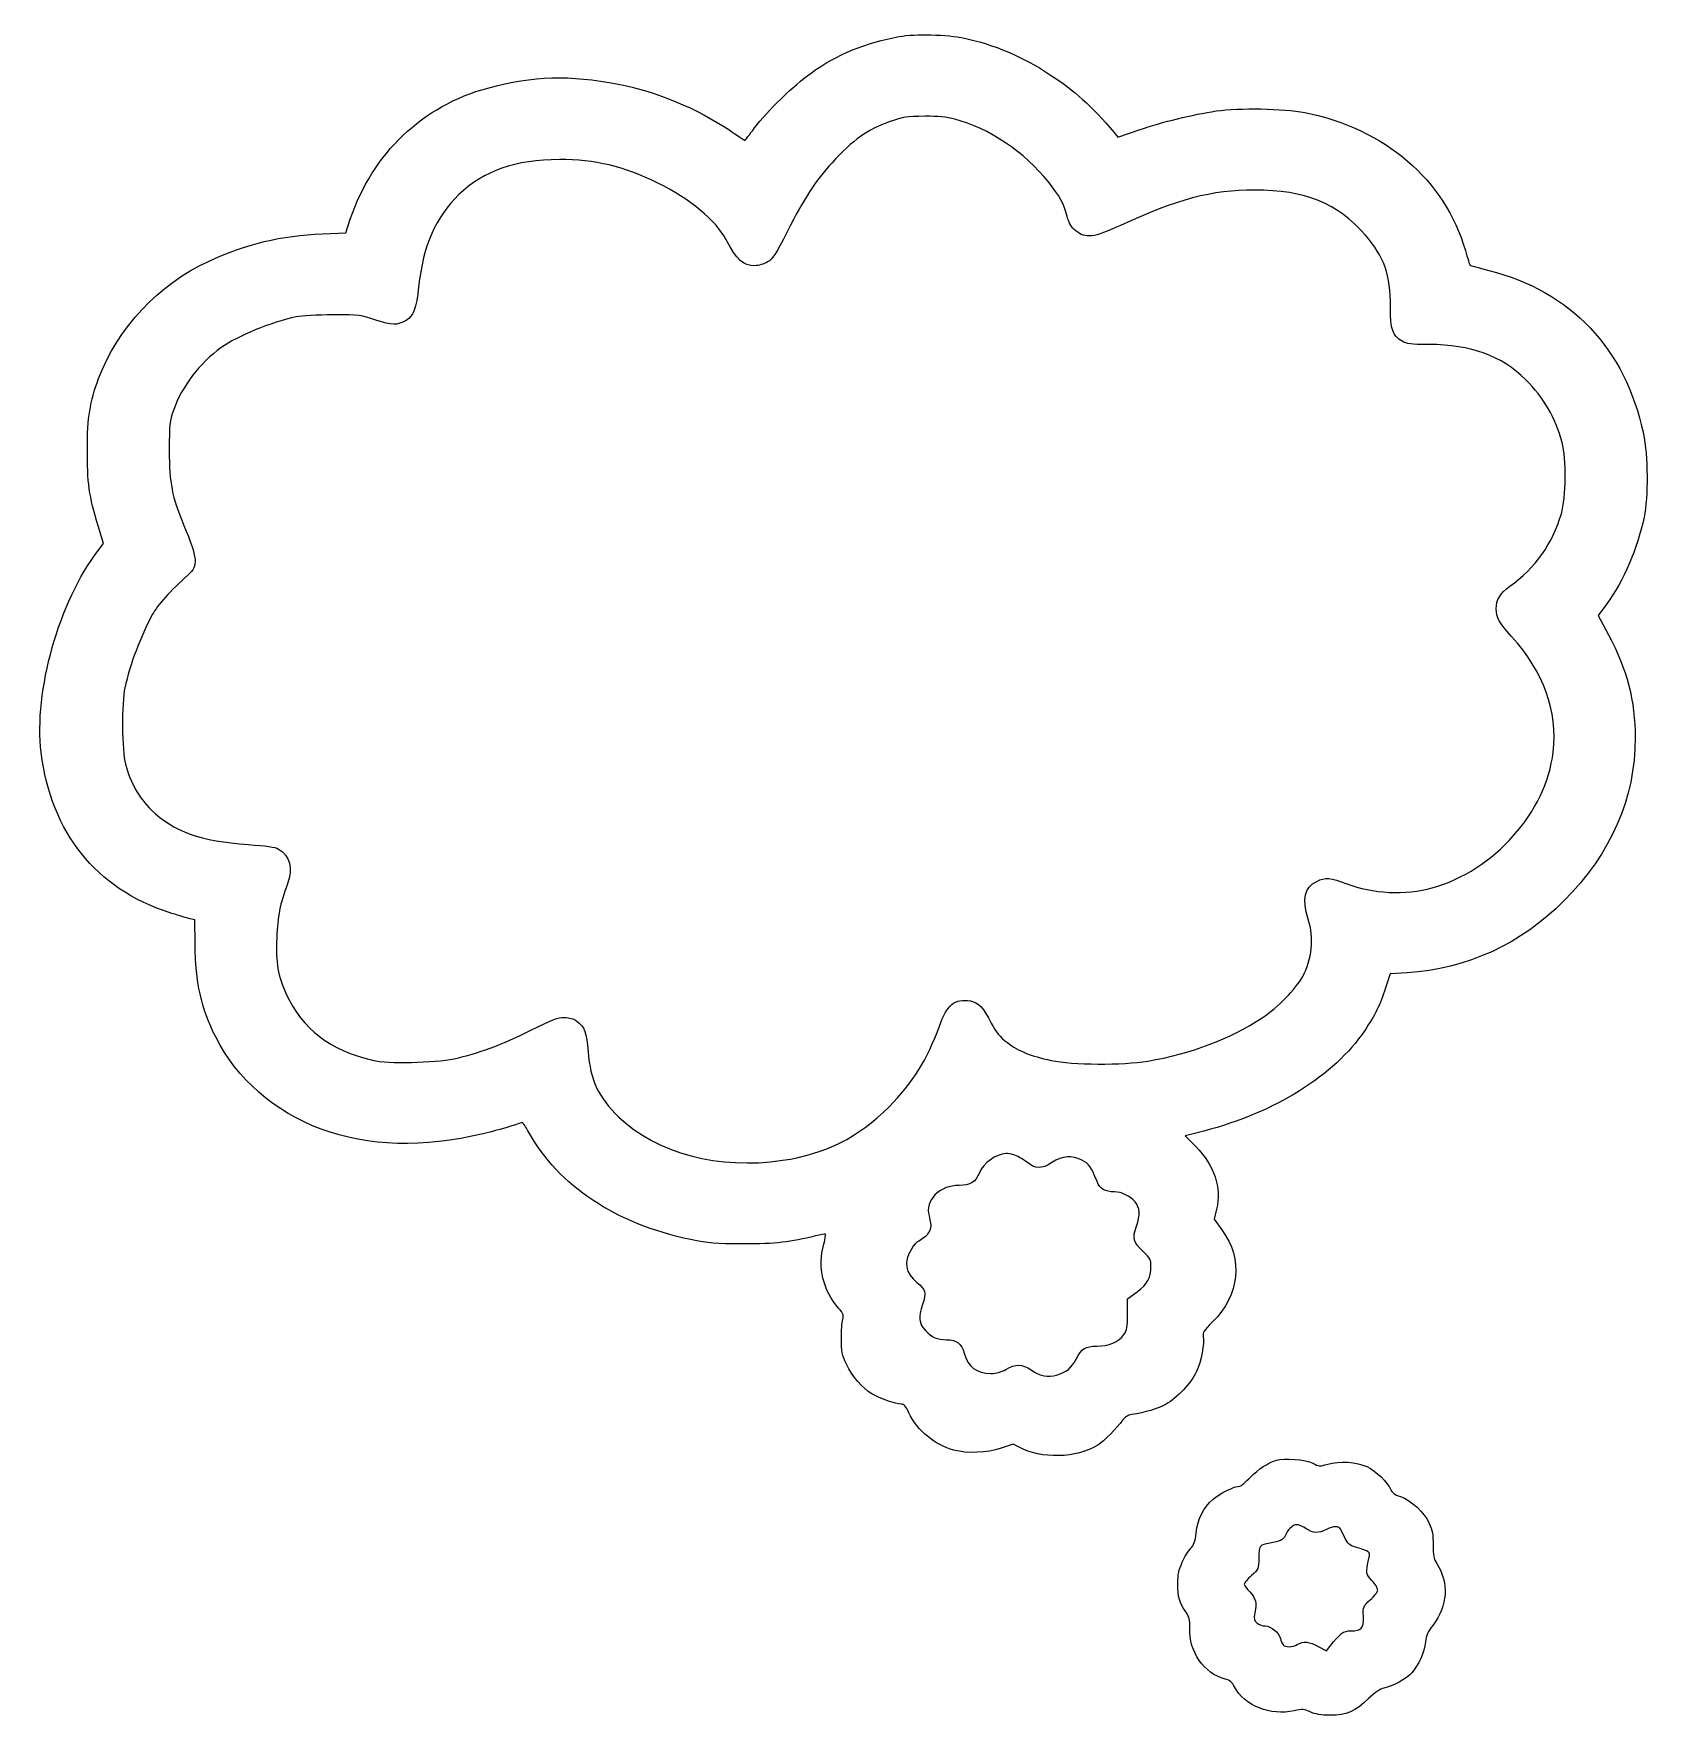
# Model space of a CAD drawing. Header units: centimetres. Extents: x -17.8 to 17.6, y -18.5 to 18.5.
import ezdxf

# ---------------------------------------------------------------- set-up
doc = ezdxf.new("R2010")
doc.units = ezdxf.units.CM
doc.header["$MEASUREMENT"] = 0
doc.layers.add('Layer 1', color=7, linetype='Continuous')

msp = doc.modelspace()

# ---------------------------------------------------------------- linework, layer by layer
at = {"layer": 'Layer 1'}
for points, knots in [([(1.21708, 18.39736), (0.49036, 18.27036), (-0.14817, 18.00578), (-0.71967, 17.59655), (-0.71967, 17.59655), (-1.09714, 17.32844), (-1.6757, 16.76399), (-1.95792, 16.39358), (-1.95792, 16.39358), (-2.06728, 16.24541), (-2.16606, 16.12194), (-2.17311, 16.12194), (-2.17311, 16.12194), (-2.17664, 16.12194), (-2.33539, 16.22777), (-2.52589, 16.35477), (-2.52589, 16.35477), (-3.1997, 16.80985), (-4.13456, 17.19791), (-4.953, 17.35313), (-4.953, 17.35313), (-6.02192, 17.56127), (-6.80156, 17.53657), (-7.80697, 17.26846), (-7.80697, 17.26846), (-9.23925, 16.88393), (-10.33991, 15.83618), (-10.82675, 14.38979), (-10.82675, 14.38979), (-10.82675, 14.38979), (-10.92553, 14.09346), (-10.92553, 14.09346), (-10.92553, 14.09346), (-10.92553, 14.09346), (-11.43353, 14.07229), (-11.43353, 14.07229), (-11.43353, 14.07229), (-12.35781, 14.02996), (-13.09864, 13.85004), (-13.93825, 13.46551), (-13.93825, 13.46551), (-15.02833, 12.96457), (-15.92792, 12.00501), (-16.34772, 10.89376), (-16.34772, 10.89376), (-16.54175, 10.37518), (-16.59466, 10.04709), (-16.59466, 9.34859), (-16.59466, 9.34859), (-16.59819, 8.61834), (-16.55585, 8.31142), (-16.3583, 7.66231), (-16.3583, 7.66231), (-16.3583, 7.66231), (-16.24188, 7.27425), (-16.24188, 7.27425), (-16.24188, 7.27425), (-16.24188, 7.27425), (-16.3583, 7.11903), (-16.3583, 7.11903), (-16.3583, 7.11903), (-17.21202, 6.01484), (-17.77294, 4.02517), (-17.60713, 2.68814), (-17.60713, 2.68814), (-17.38841, 0.92778), (-16.41121, -0.29636), (-14.79902, -0.822), (-14.79902, -0.822), (-14.6438, -0.87139), (-14.4533, -0.93136), (-14.37569, -0.949), (-14.37569, -0.949), (-14.37569, -0.949), (-14.23458, -0.98428), (-14.23458, -0.98428), (-14.23458, -0.98428), (-14.23458, -0.98428), (-14.23105, -1.52403), (-14.23105, -1.52403), (-14.23105, -1.52403), (-14.22752, -2.34953), (-14.10052, -2.91045), (-13.77244, -3.56661), (-13.77244, -3.56661), (-13.32441, -4.46267), (-12.47775, -5.19997), (-11.4688, -5.57392), (-11.4688, -5.57392), (-10.42458, -5.95845), (-9.22866, -5.99373), (-7.9128, -5.67623), (-7.9128, -5.67623), (-7.67644, -5.61979), (-7.39069, -5.53865), (-7.28133, -5.50337), (-7.28133, -5.50337), (-7.17197, -5.46456), (-7.06966, -5.43281), (-7.05202, -5.43281), (-7.05202, -5.43281), (-7.03791, -5.43281), (-6.97441, -5.52453), (-6.91444, -5.63389), (-6.91444, -5.63389), (-6.24416, -6.83333), (-5.01297, -7.64825), (-3.36197, -7.9975), (-3.36197, -7.9975), (-2.9598, -8.08217), (-2.8328, -8.08922), (-2.20486, -8.09275), (-2.20486, -8.09275), (-1.49578, -8.09275), (-1.16769, -8.05394), (-0.62089, -7.91636), (-0.62089, -7.91636), (-0.508, -7.88814), (-0.40922, -7.8705), (-0.40217, -7.87755), (-0.40217, -7.87755), (-0.39159, -7.88461), (-0.40923, -7.98338), (-0.44098, -8.0998), (-0.44098, -8.0998), (-0.57504, -8.61133), (-0.45862, -9.11227), (-0.11642, -9.50033), (-0.11642, -9.50033), (-0.01059, -9.62027), (0, -9.6485), (-0.0247, -9.74727), (-0.0247, -9.74727), (-0.03881, -9.81077), (-0.05292, -10.00127), (-0.05292, -10.17766), (-0.05292, -10.17766), (-0.05292, -10.45988), (-0.04234, -10.51985), (0.05997, -10.73152), (0.05997, -10.73152), (0.18697, -10.99963), (0.40569, -11.25363), (0.61736, -11.38063), (0.61736, -11.38063), (0.79375, -11.48294), (1.143, -11.60641), (1.25589, -11.60641), (1.25589, -11.60641), (1.32292, -11.60641), (1.3582, -11.64874), (1.42875, -11.80044), (1.42875, -11.80044), (1.61572, -12.19202), (1.99319, -12.50247), (2.413, -12.61536), (2.413, -12.61536), (2.71286, -12.6965), (3.13972, -12.67886), (3.45017, -12.57303), (3.45017, -12.57303), (3.45017, -12.57303), (3.71828, -12.48484), (3.71828, -12.48484), (3.71828, -12.48484), (3.71828, -12.48484), (3.84528, -12.55187), (3.84528, -12.55187), (3.84528, -12.55187), (4.318, -12.81645), (5.11175, -12.79529), (5.57036, -12.50954), (5.57036, -12.50954), (5.71147, -12.41782), (5.99369, -12.1356), (6.11364, -11.96273), (6.11364, -11.96273), (6.16656, -11.88865), (6.23006, -11.84984), (6.31472, -11.83573), (6.31472, -11.83573), (6.61105, -11.7934), (6.88975, -11.70873), (7.06966, -11.60642), (7.06966, -11.60642), (7.31308, -11.46884), (7.61999, -11.14075), (7.73994, -10.89028), (7.73994, -10.89028), (7.83872, -10.67861), (7.91633, -10.26939), (7.88458, -10.12475), (7.88458, -10.12475), (7.86694, -10.04361), (7.89516, -9.99775), (8.08919, -9.80372), (8.08919, -9.80372), (8.68891, -9.204), (8.76652, -8.43141), (8.2938, -7.7823), (8.2938, -7.7823), (8.2938, -7.7823), (8.12447, -7.54594), (8.12447, -7.54594), (8.12447, -7.54594), (8.12447, -7.54594), (8.17739, -7.33075), (8.17739, -7.33075), (8.17739, -7.33075), (8.29381, -6.86508), (8.128, -6.36061), (7.72231, -5.95844), (7.72231, -5.95844), (7.72231, -5.95844), (7.48948, -5.72208), (7.48948, -5.72208), (7.48948, -5.72208), (7.48948, -5.72208), (7.8987, -5.61625), (7.8987, -5.61625), (7.8987, -5.61625), (9.45445, -5.21408), (10.75973, -4.39917), (11.42648, -3.41139), (11.42648, -3.41139), (11.65226, -3.07272), (11.76867, -2.84342), (11.88509, -2.47653), (11.88509, -2.47653), (11.88509, -2.47653), (11.9874, -2.16961), (11.9874, -2.16961), (11.9874, -2.16961), (11.9874, -2.16961), (12.35782, -2.14492), (12.35782, -2.14492), (12.35782, -2.14492), (13.65604, -2.06378), (14.85901, -1.51345), (15.7974, -0.568), (15.7974, -0.568), (16.83809, 0.48328), (17.36021, 1.67919), (17.36021, 3.01622), (17.36021, 3.01622), (17.36021, 3.82408), (17.18382, 4.50494), (16.77813, 5.274), (16.77813, 5.274), (16.77813, 5.274), (16.55235, 5.69733), (16.55235, 5.69733), (16.55235, 5.69733), (16.55235, 5.69733), (16.73932, 5.95133), (16.73932, 5.95133), (16.73932, 5.95133), (17.10268, 6.44522), (17.41313, 7.16841), (17.55424, 7.84927), (17.55424, 7.84927), (17.64949, 8.30788), (17.64243, 9.19688), (17.54013, 9.68724), (17.54013, 9.68724), (17.14502, 11.54991), (15.95263, 12.80932), (14.14994, 13.26793), (14.14994, 13.26793), (13.92769, 13.32437), (13.74072, 13.37729), (13.73366, 13.38082), (13.73366, 13.38082), (13.73013, 13.38788), (13.68427, 13.53251), (13.63488, 13.70538), (13.63488, 13.70538), (13.18685, 15.25407), (11.87452, 16.37944), (10.11063, 16.72869), (10.11063, 16.72869), (9.64144, 16.82041), (8.67835, 16.83805), (8.16682, 16.76397), (8.16682, 16.76397), (7.65529, 16.68636), (6.98149, 16.52408), (6.48054, 16.35122), (6.48054, 16.35122), (6.48054, 16.35122), (6.01487, 16.19247), (6.01487, 16.19247), (6.01487, 16.19247), (6.01487, 16.19247), (5.93373, 16.29125), (5.93373, 16.29125), (5.93373, 16.29125), (5.41515, 16.89097), (5.07295, 17.20142), (4.51556, 17.56831), (4.51556, 17.56831), (3.92289, 17.95637), (3.28437, 18.228), (2.64584, 18.36206), (2.64584, 18.36206), (2.26837, 18.4432), (1.56281, 18.46084), (1.21709, 18.39734), (1.21709, 18.39734), (1.21709, 18.39734), (1.21708, 18.39736), (1.21708, 18.39736)], [0, 0, 0, 0, 0.01265823, 0.01265823, 0.01265823, 0.01265823, 0.02531646, 0.02531646, 0.02531646, 0.02531646, 0.03797468, 0.03797468, 0.03797468, 0.03797468, 0.05063291, 0.05063291, 0.05063291, 0.05063291, 0.06329114, 0.06329114, 0.06329114, 0.06329114, 0.07594937, 0.07594937, 0.07594937, 0.07594937, 0.08860759, 0.08860759, 0.08860759, 0.08860759, 0.10126582, 0.10126582, 0.10126582, 0.10126582, 0.11392405, 0.11392405, 0.11392405, 0.11392405, 0.12658228, 0.12658228, 0.12658228, 0.12658228, 0.13924051, 0.13924051, 0.13924051, 0.13924051, 0.15189873, 0.15189873, 0.15189873, 0.15189873, 0.16455696, 0.16455696, 0.16455696, 0.16455696, 0.17721519, 0.17721519, 0.17721519, 0.17721519, 0.18987342, 0.18987342, 0.18987342, 0.18987342, 0.20253165, 0.20253165, 0.20253165, 0.20253165, 0.21518987, 0.21518987, 0.21518987, 0.21518987, 0.2278481, 0.2278481, 0.2278481, 0.2278481, 0.24050633, 0.24050633, 0.24050633, 0.24050633, 0.25316456, 0.25316456, 0.25316456, 0.25316456, 0.26582278, 0.26582278, 0.26582278, 0.26582278, 0.27848101, 0.27848101, 0.27848101, 0.27848101, 0.29113924, 0.29113924, 0.29113924, 0.29113924, 0.30379747, 0.30379747, 0.30379747, 0.30379747, 0.3164557, 0.3164557, 0.3164557, 0.3164557, 0.32911392, 0.32911392, 0.32911392, 0.32911392, 0.34177215, 0.34177215, 0.34177215, 0.34177215, 0.35443038, 0.35443038, 0.35443038, 0.35443038, 0.36708861, 0.36708861, 0.36708861, 0.36708861, 0.37974684, 0.37974684, 0.37974684, 0.37974684, 0.39240506, 0.39240506, 0.39240506, 0.39240506, 0.40506329, 0.40506329, 0.40506329, 0.40506329, 0.41772152, 0.41772152, 0.41772152, 0.41772152, 0.43037975, 0.43037975, 0.43037975, 0.43037975, 0.44303797, 0.44303797, 0.44303797, 0.44303797, 0.4556962, 0.4556962, 0.4556962, 0.4556962, 0.46835443, 0.46835443, 0.46835443, 0.46835443, 0.48101266, 0.48101266, 0.48101266, 0.48101266, 0.49367089, 0.49367089, 0.49367089, 0.49367089, 0.50632911, 0.50632911, 0.50632911, 0.50632911, 0.51898734, 0.51898734, 0.51898734, 0.51898734, 0.53164557, 0.53164557, 0.53164557, 0.53164557, 0.5443038, 0.5443038, 0.5443038, 0.5443038, 0.55696203, 0.55696203, 0.55696203, 0.55696203, 0.56962025, 0.56962025, 0.56962025, 0.56962025, 0.58227848, 0.58227848, 0.58227848, 0.58227848, 0.59493671, 0.59493671, 0.59493671, 0.59493671, 0.60759494, 0.60759494, 0.60759494, 0.60759494, 0.62025316, 0.62025316, 0.62025316, 0.62025316, 0.63291139, 0.63291139, 0.63291139, 0.63291139, 0.64556962, 0.64556962, 0.64556962, 0.64556962, 0.65822785, 0.65822785, 0.65822785, 0.65822785, 0.67088608, 0.67088608, 0.67088608, 0.67088608, 0.6835443, 0.6835443, 0.6835443, 0.6835443, 0.69620253, 0.69620253, 0.69620253, 0.69620253, 0.70886076, 0.70886076, 0.70886076, 0.70886076, 0.72151899, 0.72151899, 0.72151899, 0.72151899, 0.73417722, 0.73417722, 0.73417722, 0.73417722, 0.74683544, 0.74683544, 0.74683544, 0.74683544, 0.75949367, 0.75949367, 0.75949367, 0.75949367, 0.7721519, 0.7721519, 0.7721519, 0.7721519, 0.78481013, 0.78481013, 0.78481013, 0.78481013, 0.79746835, 0.79746835, 0.79746835, 0.79746835, 0.81012658, 0.81012658, 0.81012658, 0.81012658, 0.82278481, 0.82278481, 0.82278481, 0.82278481, 0.83544304, 0.83544304, 0.83544304, 0.83544304, 0.84810127, 0.84810127, 0.84810127, 0.84810127, 0.86075949, 0.86075949, 0.86075949, 0.86075949, 0.87341772, 0.87341772, 0.87341772, 0.87341772, 0.88607595, 0.88607595, 0.88607595, 0.88607595, 0.89873418, 0.89873418, 0.89873418, 0.89873418, 0.91139241, 0.91139241, 0.91139241, 0.91139241, 0.92405063, 0.92405063, 0.92405063, 0.92405063, 0.93670886, 0.93670886, 0.93670886, 0.93670886, 0.94936709, 0.94936709, 0.94936709, 0.94936709, 0.96202532, 0.96202532, 0.96202532, 0.96202532, 0.97468354, 0.97468354, 0.97468354, 0.97468354, 1, 1, 1, 1]), ([(2.43769, 16.58408), (3.175, 16.39358), (3.97227, 15.85736), (4.48733, 15.20825), (4.48733, 15.20825), (4.73427, 14.90133), (4.826, 14.72847), (4.90008, 14.44978), (4.90008, 14.44978), (4.94594, 14.2875), (4.98475, 14.22047), (5.09058, 14.13228), (5.09058, 14.13228), (5.30577, 13.95942), (5.48216, 13.98059), (6.06777, 14.25222), (6.06777, 14.25222), (7.3166, 14.83078), (8.06449, 15.02833), (9.00994, 15.02833), (9.00994, 15.02833), (10.12825, 15.02833), (10.83027, 14.74258), (11.44411, 14.03702), (11.44411, 14.03702), (11.85333, 13.56783), (11.99444, 13.16566), (11.99444, 12.46716), (11.99444, 12.46716), (11.99444, 11.95563), (12.03325, 11.84274), (12.24844, 11.71222), (12.24844, 11.71222), (12.35075, 11.65225), (12.42836, 11.64166), (12.84111, 11.64166), (12.84111, 11.64166), (13.75833, 11.63813), (14.42861, 11.39472), (14.9613, 10.86555), (14.9613, 10.86555), (15.34936, 10.47749), (15.61394, 10.02594), (15.75858, 9.48972), (15.75858, 9.48972), (15.85383, 9.13341), (15.84677, 8.29028), (15.74094, 7.92691), (15.74094, 7.92691), (15.55397, 7.2778), (15.16591, 6.73099), (14.61205, 6.33588), (14.61205, 6.33588), (14.39686, 6.18066), (14.31219, 6.03955), (14.31219, 5.83846), (14.31219, 5.83846), (14.31219, 5.65149), (14.37569, 5.5386), (14.64733, 5.23521), (14.64733, 5.23521), (15.35641, 4.45204), (15.66333, 3.60185), (15.56102, 2.69874), (15.56102, 2.69874), (15.40933, 1.38641), (14.2628, 0.09877), (12.90813, -0.28223), (12.90813, -0.28223), (12.32957, -0.44451), (11.59227, -0.40923), (11.03488, -0.19051), (11.03488, -0.19051), (10.67857, -0.05293), (10.56216, -0.04234), (10.37519, -0.13759), (10.37519, -0.13759), (10.10355, -0.2787), (10.04711, -0.51506), (10.18822, -0.96662), (10.18822, -0.96662), (10.31875, -1.37937), (10.27289, -1.84151), (10.06122, -2.23662), (10.06122, -2.23662), (9.92011, -2.49768), (9.51794, -2.90337), (9.17928, -3.12915), (9.17928, -3.12915), (8.46667, -3.59834), (7.61647, -3.91937), (6.6675, -4.08165), (6.6675, -4.08165), (6.12069, -4.17337), (5.00944, -4.16632), (4.55083, -4.06754), (4.55083, -4.06754), (4.08516, -3.96523), (3.84175, -3.86646), (3.58775, -3.67596), (3.58775, -3.67596), (3.41136, -3.5419), (3.34433, -3.46077), (3.23497, -3.24557), (3.23497, -3.24557), (3.07269, -2.92101), (2.94922, -2.79049), (2.77989, -2.76226), (2.77989, -2.76226), (2.42711, -2.70582), (2.26483, -2.83987), (2.0955, -3.31612), (2.0955, -3.31612), (1.83444, -4.04637), (1.51342, -4.5579), (0.99131, -5.08354), (0.99131, -5.08354), (0.30692, -5.7644), (-0.39511, -6.11718), (-1.34761, -6.25829), (-1.34761, -6.25829), (-2.73403, -6.46643), (-4.10633, -6.10307), (-4.93536, -5.30932), (-4.93536, -5.30932), (-5.38692, -4.8754), (-5.55978, -4.50499), (-5.60917, -3.87351), (-5.60917, -3.87351), (-5.63739, -3.46429), (-5.69031, -3.3267), (-5.86317, -3.1997), (-5.86317, -3.1997), (-5.92667, -3.15031), (-6.01839, -3.12562), (-6.13128, -3.12562), (-6.13128, -3.12562), (-6.27592, -3.12209), (-6.38528, -3.16443), (-6.87917, -3.41137), (-6.87917, -3.41137), (-7.52828, -3.7324), (-8.01511, -3.91231), (-8.55134, -4.02873), (-8.55134, -4.02873), (-8.98173, -4.12045), (-10.00831, -4.14162), (-10.3364, -4.06401), (-10.3364, -4.06401), (-11.27832, -3.83823), (-11.87804, -3.37962), (-12.23082, -2.61057), (-12.23082, -2.61057), (-12.41779, -2.2084), (-12.46365, -1.93676), (-12.43896, -1.37585), (-12.43896, -1.37585), (-12.42132, -0.89607), (-12.37193, -0.6456), (-12.20613, -0.19404), (-12.20613, -0.19404), (-12.08266, 0.15521), (-12.14969, 0.42332), (-12.40369, 0.57149), (-12.40369, 0.57149), (-12.4813, 0.61735), (-12.65769, 0.64205), (-13.07044, 0.67027), (-13.07044, 0.67027), (-14.10761, 0.74083), (-14.71438, 0.95955), (-15.18711, 1.42521), (-15.18711, 1.42521), (-15.4658, 1.70038), (-15.64925, 2.0214), (-15.75861, 2.43415), (-15.75861, 2.43415), (-15.83622, 2.72343), (-15.8468, 3.78529), (-15.77272, 4.10984), (-15.77272, 4.10984), (-15.65983, 4.61784), (-15.43053, 5.22815), (-15.16947, 5.71498), (-15.16947, 5.71498), (-15.05658, 5.92312), (-14.77789, 6.23356), (-14.38278, 6.58634), (-14.38278, 6.58634), (-14.16053, 6.78742), (-14.17464, 6.94265), (-14.47803, 7.6729), (-14.47803, 7.6729), (-14.74261, 8.31143), (-14.79553, 8.59012), (-14.79906, 9.31332), (-14.79906, 9.31332), (-14.79906, 9.89893), (-14.792, 9.94479), (-14.70028, 10.2129), (-14.70028, 10.2129), (-14.52036, 10.7209), (-14.12878, 11.23596), (-13.65606, 11.57462), (-13.65606, 11.57462), (-13.30681, 11.82509), (-12.56598, 12.12848), (-12.01212, 12.24843), (-12.01212, 12.24843), (-11.88512, 12.27312), (-11.55704, 12.29076), (-11.20073, 12.29076), (-11.20073, 12.29076), (-10.61865, 12.29076), (-10.59042, 12.28723), (-10.2694, 12.17787), (-10.2694, 12.17787), (-9.90957, 12.0544), (-9.79668, 12.0544), (-9.60265, 12.17081), (-9.60265, 12.17081), (-9.43684, 12.27312), (-9.3804, 12.42481), (-9.32748, 12.90812), (-9.32748, 12.90812), (-9.22517, 13.82534), (-8.96059, 14.42506), (-8.44201, 14.92954), (-8.44201, 14.92954), (-7.90226, 15.45165), (-7.20023, 15.6986), (-6.24068, 15.6986), (-6.24068, 15.6986), (-5.45751, 15.6986), (-4.82604, 15.55043), (-4.09226, 15.1906), (-4.09226, 15.1906), (-3.36201, 14.83077), (-2.80815, 14.37216), (-2.57884, 13.93471), (-2.57884, 13.93471), (-2.34953, 13.49374), (-2.20842, 13.37027), (-1.9509, 13.37027), (-1.9509, 13.37027), (-1.87682, 13.37027), (-1.75334, 13.40555), (-1.67573, 13.45141), (-1.67573, 13.45141), (-1.55226, 13.52197), (-1.5064, 13.59252), (-1.23476, 14.12874), (-1.23476, 14.12874), (-0.87493, 14.84135), (-0.62798, 15.22235), (-0.25757, 15.62805), (-0.25757, 15.62805), (0.20104, 16.13252), (0.5256, 16.36183), (0.99479, 16.52411), (0.99479, 16.52411), (1.34051, 16.64405), (1.33698, 16.64405), (1.78501, 16.64758), (1.78501, 16.64758), (2.06723, 16.65111), (2.24715, 16.63347), (2.43765, 16.58408), (2.43765, 16.58408), (2.43765, 16.58408), (2.43769, 16.58408), (2.43769, 16.58408)], [0, 0, 0, 0, 0.01449275, 0.01449275, 0.01449275, 0.01449275, 0.02898551, 0.02898551, 0.02898551, 0.02898551, 0.04347826, 0.04347826, 0.04347826, 0.04347826, 0.05797101, 0.05797101, 0.05797101, 0.05797101, 0.07246377, 0.07246377, 0.07246377, 0.07246377, 0.08695652, 0.08695652, 0.08695652, 0.08695652, 0.10144928, 0.10144928, 0.10144928, 0.10144928, 0.11594203, 0.11594203, 0.11594203, 0.11594203, 0.13043478, 0.13043478, 0.13043478, 0.13043478, 0.14492754, 0.14492754, 0.14492754, 0.14492754, 0.15942029, 0.15942029, 0.15942029, 0.15942029, 0.17391304, 0.17391304, 0.17391304, 0.17391304, 0.1884058, 0.1884058, 0.1884058, 0.1884058, 0.20289855, 0.20289855, 0.20289855, 0.20289855, 0.2173913, 0.2173913, 0.2173913, 0.2173913, 0.23188406, 0.23188406, 0.23188406, 0.23188406, 0.24637681, 0.24637681, 0.24637681, 0.24637681, 0.26086957, 0.26086957, 0.26086957, 0.26086957, 0.27536232, 0.27536232, 0.27536232, 0.27536232, 0.28985507, 0.28985507, 0.28985507, 0.28985507, 0.30434783, 0.30434783, 0.30434783, 0.30434783, 0.31884058, 0.31884058, 0.31884058, 0.31884058, 0.33333333, 0.33333333, 0.33333333, 0.33333333, 0.34782609, 0.34782609, 0.34782609, 0.34782609, 0.36231884, 0.36231884, 0.36231884, 0.36231884, 0.37681159, 0.37681159, 0.37681159, 0.37681159, 0.39130435, 0.39130435, 0.39130435, 0.39130435, 0.4057971, 0.4057971, 0.4057971, 0.4057971, 0.42028986, 0.42028986, 0.42028986, 0.42028986, 0.43478261, 0.43478261, 0.43478261, 0.43478261, 0.44927536, 0.44927536, 0.44927536, 0.44927536, 0.46376812, 0.46376812, 0.46376812, 0.46376812, 0.47826087, 0.47826087, 0.47826087, 0.47826087, 0.49275362, 0.49275362, 0.49275362, 0.49275362, 0.50724638, 0.50724638, 0.50724638, 0.50724638, 0.52173913, 0.52173913, 0.52173913, 0.52173913, 0.53623188, 0.53623188, 0.53623188, 0.53623188, 0.55072464, 0.55072464, 0.55072464, 0.55072464, 0.56521739, 0.56521739, 0.56521739, 0.56521739, 0.57971014, 0.57971014, 0.57971014, 0.57971014, 0.5942029, 0.5942029, 0.5942029, 0.5942029, 0.60869565, 0.60869565, 0.60869565, 0.60869565, 0.62318841, 0.62318841, 0.62318841, 0.62318841, 0.63768116, 0.63768116, 0.63768116, 0.63768116, 0.65217391, 0.65217391, 0.65217391, 0.65217391, 0.66666667, 0.66666667, 0.66666667, 0.66666667, 0.68115942, 0.68115942, 0.68115942, 0.68115942, 0.69565217, 0.69565217, 0.69565217, 0.69565217, 0.71014493, 0.71014493, 0.71014493, 0.71014493, 0.72463768, 0.72463768, 0.72463768, 0.72463768, 0.73913043, 0.73913043, 0.73913043, 0.73913043, 0.75362319, 0.75362319, 0.75362319, 0.75362319, 0.76811594, 0.76811594, 0.76811594, 0.76811594, 0.7826087, 0.7826087, 0.7826087, 0.7826087, 0.79710145, 0.79710145, 0.79710145, 0.79710145, 0.8115942, 0.8115942, 0.8115942, 0.8115942, 0.82608696, 0.82608696, 0.82608696, 0.82608696, 0.84057971, 0.84057971, 0.84057971, 0.84057971, 0.85507246, 0.85507246, 0.85507246, 0.85507246, 0.86956522, 0.86956522, 0.86956522, 0.86956522, 0.88405797, 0.88405797, 0.88405797, 0.88405797, 0.89855072, 0.89855072, 0.89855072, 0.89855072, 0.91304348, 0.91304348, 0.91304348, 0.91304348, 0.92753623, 0.92753623, 0.92753623, 0.92753623, 0.94202899, 0.94202899, 0.94202899, 0.94202899, 0.95652174, 0.95652174, 0.95652174, 0.95652174, 0.97101449, 0.97101449, 0.97101449, 0.97101449, 1, 1, 1, 1]), ([(3.72886, -6.13481), (3.79236, -6.15245), (3.91583, -6.223), (4.00755, -6.29356), (4.00755, -6.29356), (4.21569, -6.45231), (4.32858, -6.45584), (4.56494, -6.30767), (4.56494, -6.30767), (4.80483, -6.1595), (5.00944, -6.14186), (5.22111, -6.25123), (5.22111, -6.25123), (5.37986, -6.33237), (5.42219, -6.39234), (5.55625, -6.72395), (5.55625, -6.72395), (5.62328, -6.89328), (5.72206, -6.94973), (5.93725, -6.94973), (5.93725, -6.94973), (6.096, -6.94973), (6.27944, -7.04145), (6.38881, -7.17198), (6.38881, -7.17198), (6.49817, -7.30251), (6.50523, -7.4542), (6.42056, -7.70467), (6.42056, -7.70467), (6.32884, -7.98689), (6.34295, -8.04334), (6.5652, -8.25853), (6.5652, -8.25853), (6.72395, -8.41022), (6.73806, -8.43845), (6.73806, -8.58661), (6.73806, -8.58661), (6.73806, -8.83355), (6.66398, -8.96761), (6.43467, -9.144), (6.43467, -9.144), (6.43467, -9.144), (6.22653, -9.29922), (6.22653, -9.29922), (6.22653, -9.29922), (6.22653, -9.29922), (6.22653, -9.63436), (6.22653, -9.63436), (6.22653, -9.63436), (6.22653, -9.92364), (6.21595, -9.98008), (6.14539, -10.07886), (6.14539, -10.07886), (6.0325, -10.23761), (5.80672, -10.33639), (5.55272, -10.33639), (5.55272, -10.33639), (5.29872, -10.33639), (5.21405, -10.38578), (5.09764, -10.61861), (5.09764, -10.61861), (4.99886, -10.81264), (4.88245, -10.90789), (4.66725, -10.97139), (4.66725, -10.97139), (4.47675, -11.02783), (4.318, -10.99608), (4.10986, -10.8585), (4.10986, -10.8585), (3.90525, -10.72092), (3.77119, -10.71739), (3.556, -10.84439), (3.556, -10.84439), (3.44664, -10.90789), (3.34786, -10.93611), (3.23144, -10.93611), (3.23144, -10.93611), (2.91394, -10.93611), (2.71638, -10.78442), (2.63877, -10.48808), (2.63877, -10.48808), (2.58938, -10.28347), (2.47296, -10.19527), (2.25071, -10.19527), (2.25071, -10.19527), (2.05315, -10.19527), (1.92968, -10.14235), (1.78857, -9.99066), (1.78857, -9.99066), (1.65099, -9.84955), (1.63335, -9.68374), (1.72507, -9.42269), (1.72507, -9.42269), (1.81326, -9.16869), (1.7921, -9.08402), (1.60513, -8.93586), (1.60513, -8.93586), (1.3476, -8.73478), (1.30527, -8.4843), (1.48166, -8.20914), (1.48166, -8.20914), (1.5381, -8.11742), (1.6016, -8.04333), (1.61924, -8.04333), (1.61924, -8.04333), (1.64041, -8.04333), (1.71096, -7.99394), (1.78152, -7.93397), (1.78152, -7.93397), (1.91558, -7.81403), (1.93674, -7.71172), (1.86971, -7.47889), (1.86971, -7.47889), (1.77093, -7.1367), (2.09549, -6.80861), (2.53293, -6.80861), (2.53293, -6.80861), (2.77987, -6.80861), (2.89276, -6.73805), (2.9739, -6.52992), (2.9739, -6.52992), (3.05857, -6.31825), (3.33726, -6.1207), (3.56304, -6.10659), (3.56304, -6.10659), (3.59126, -6.10306), (3.66887, -6.11717), (3.72885, -6.13481), (3.72885, -6.13481), (3.72885, -6.13481), (3.72886, -6.13481), (3.72886, -6.13481)], [0, 0, 0, 0, 0.02941176, 0.02941176, 0.02941176, 0.02941176, 0.05882353, 0.05882353, 0.05882353, 0.05882353, 0.08823529, 0.08823529, 0.08823529, 0.08823529, 0.11764706, 0.11764706, 0.11764706, 0.11764706, 0.14705882, 0.14705882, 0.14705882, 0.14705882, 0.17647059, 0.17647059, 0.17647059, 0.17647059, 0.20588235, 0.20588235, 0.20588235, 0.20588235, 0.23529412, 0.23529412, 0.23529412, 0.23529412, 0.26470588, 0.26470588, 0.26470588, 0.26470588, 0.29411765, 0.29411765, 0.29411765, 0.29411765, 0.32352941, 0.32352941, 0.32352941, 0.32352941, 0.35294118, 0.35294118, 0.35294118, 0.35294118, 0.38235294, 0.38235294, 0.38235294, 0.38235294, 0.41176471, 0.41176471, 0.41176471, 0.41176471, 0.44117647, 0.44117647, 0.44117647, 0.44117647, 0.47058824, 0.47058824, 0.47058824, 0.47058824, 0.5, 0.5, 0.5, 0.5, 0.52941176, 0.52941176, 0.52941176, 0.52941176, 0.55882353, 0.55882353, 0.55882353, 0.55882353, 0.58823529, 0.58823529, 0.58823529, 0.58823529, 0.61764706, 0.61764706, 0.61764706, 0.61764706, 0.64705882, 0.64705882, 0.64705882, 0.64705882, 0.67647059, 0.67647059, 0.67647059, 0.67647059, 0.70588235, 0.70588235, 0.70588235, 0.70588235, 0.73529412, 0.73529412, 0.73529412, 0.73529412, 0.76470588, 0.76470588, 0.76470588, 0.76470588, 0.79411765, 0.79411765, 0.79411765, 0.79411765, 0.82352941, 0.82352941, 0.82352941, 0.82352941, 0.85294118, 0.85294118, 0.85294118, 0.85294118, 0.88235294, 0.88235294, 0.88235294, 0.88235294, 0.91176471, 0.91176471, 0.91176471, 0.91176471, 0.94117647, 0.94117647, 0.94117647, 0.94117647, 1, 1, 1, 1]), ([(9.48972, -12.83758), (9.28864, -12.90461), (9.10519, -13.02455), (8.92175, -13.208), (8.92175, -13.208), (8.81592, -13.31736), (8.71361, -13.40556), (8.68892, -13.40556), (8.68892, -13.40556), (8.56898, -13.40556), (8.24442, -13.56431), (8.09978, -13.69484), (8.09978, -13.69484), (7.88459, -13.88181), (7.76111, -14.12523), (7.72936, -14.43215), (7.72936, -14.43215), (7.70819, -14.62618), (7.6835, -14.69673), (7.60942, -14.77082), (7.60942, -14.77082), (7.56003, -14.82726), (7.47536, -14.96132), (7.42245, -15.07774), (7.42245, -15.07774), (7.34837, -15.24355), (7.3272, -15.33527), (7.3272, -15.55399), (7.3272, -15.55399), (7.3272, -15.84327), (7.36248, -15.95968), (7.50359, -16.16782), (7.50359, -16.16782), (7.5812, -16.28071), (7.59531, -16.33363), (7.58826, -16.5206), (7.58826, -16.5206), (7.57415, -17.04624), (7.8987, -17.51543), (8.3679, -17.64243), (8.3679, -17.64243), (8.47021, -17.66712), (8.51959, -17.70946), (8.56898, -17.80824), (8.56898, -17.80824), (8.78065, -18.22099), (9.37331, -18.45735), (9.87779, -18.33388), (9.87779, -18.33388), (10.05771, -18.29155), (10.08593, -18.29507), (10.23057, -18.35857), (10.23057, -18.35857), (10.34699, -18.41149), (10.4634, -18.43265), (10.67154, -18.43265), (10.67154, -18.43265), (11.02785, -18.43265), (11.21129, -18.35151), (11.51115, -18.06929), (11.51115, -18.06929), (11.65226, -17.93523), (11.77221, -17.8541), (11.84629, -17.83998), (11.84629, -17.83998), (12.03679, -17.80117), (12.34371, -17.63184), (12.46012, -17.50131), (12.46012, -17.50131), (12.60829, -17.3355), (12.73176, -17.04975), (12.75998, -16.82398), (12.75998, -16.82398), (12.77762, -16.68287), (12.81642, -16.59467), (12.91873, -16.46062), (12.91873, -16.46062), (13.25034, -16.02318), (13.28209, -15.53987), (13.00692, -15.10243), (13.00692, -15.10243), (12.94342, -15.00012), (12.92931, -14.92251), (12.92931, -14.69321), (12.92931, -14.69321), (12.92931, -14.47449), (12.90814, -14.36865), (12.84464, -14.22402), (12.84464, -14.22402), (12.73881, -13.98766), (12.446, -13.71249), (12.20964, -13.63488), (12.20964, -13.63488), (12.07558, -13.59255), (12.0262, -13.55374), (11.99445, -13.4726), (11.99445, -13.4726), (11.93095, -13.32091), (11.67342, -13.07749), (11.47587, -12.97871), (11.47587, -12.97871), (11.25362, -12.87288), (10.87262, -12.84818), (10.61509, -12.92227), (10.61509, -12.92227), (10.4387, -12.97519), (10.42459, -12.97519), (10.28701, -12.90463), (10.28701, -12.90463), (10.12826, -12.82349), (9.65554, -12.78116), (9.48973, -12.8376), (9.48973, -12.8376), (9.48973, -12.8376), (9.48972, -12.83758), (9.48972, -12.83758)], [0, 0, 0, 0, 0.03333333, 0.03333333, 0.03333333, 0.03333333, 0.06666667, 0.06666667, 0.06666667, 0.06666667, 0.1, 0.1, 0.1, 0.1, 0.13333333, 0.13333333, 0.13333333, 0.13333333, 0.16666667, 0.16666667, 0.16666667, 0.16666667, 0.2, 0.2, 0.2, 0.2, 0.23333333, 0.23333333, 0.23333333, 0.23333333, 0.26666667, 0.26666667, 0.26666667, 0.26666667, 0.3, 0.3, 0.3, 0.3, 0.33333333, 0.33333333, 0.33333333, 0.33333333, 0.36666667, 0.36666667, 0.36666667, 0.36666667, 0.4, 0.4, 0.4, 0.4, 0.43333333, 0.43333333, 0.43333333, 0.43333333, 0.46666667, 0.46666667, 0.46666667, 0.46666667, 0.5, 0.5, 0.5, 0.5, 0.53333333, 0.53333333, 0.53333333, 0.53333333, 0.56666667, 0.56666667, 0.56666667, 0.56666667, 0.6, 0.6, 0.6, 0.6, 0.63333333, 0.63333333, 0.63333333, 0.63333333, 0.66666667, 0.66666667, 0.66666667, 0.66666667, 0.7, 0.7, 0.7, 0.7, 0.73333333, 0.73333333, 0.73333333, 0.73333333, 0.76666667, 0.76666667, 0.76666667, 0.76666667, 0.8, 0.8, 0.8, 0.8, 0.83333333, 0.83333333, 0.83333333, 0.83333333, 0.86666667, 0.86666667, 0.86666667, 0.86666667, 0.9, 0.9, 0.9, 0.9, 0.93333333, 0.93333333, 0.93333333, 0.93333333, 1, 1, 1, 1]), ([(10.14589, -14.34042), (10.30464, -14.44625), (10.39989, -14.44978), (10.58686, -14.35453), (10.58686, -14.35453), (10.74561, -14.27692), (10.86203, -14.27692), (10.90436, -14.35806), (10.90436, -14.35806), (10.91847, -14.38628), (10.9608, -14.47448), (10.99961, -14.55209), (10.99961, -14.55209), (11.05253, -14.66851), (11.09486, -14.70378), (11.22186, -14.74259), (11.22186, -14.74259), (11.54642, -14.8449), (11.54642, -14.8449), (11.52172, -14.96837), (11.52172, -14.96837), (11.45116, -15.34584), (11.44764, -15.3282), (11.58522, -15.47637), (11.58522, -15.47637), (11.65578, -15.55398), (11.71222, -15.64923), (11.71222, -15.68804), (11.71222, -15.68804), (11.71222, -15.72685), (11.64166, -15.8221), (11.54994, -15.89971), (11.54994, -15.89971), (11.39119, -16.04435), (11.39119, -16.04435), (11.39825, -16.2666), (11.39825, -16.2666), (11.40883, -16.52766), (11.35944, -16.58057), (11.11956, -16.58057), (11.11956, -16.58057), (10.95728, -16.58057), (10.88673, -16.63349), (10.66448, -16.92276), (10.66448, -16.92276), (10.66448, -16.92276), (10.58687, -17.02154), (10.58687, -17.02154), (10.58687, -17.02154), (10.58687, -17.02154), (10.40695, -16.92629), (10.40695, -16.92629), (10.40695, -16.92629), (10.21292, -16.81693), (10.08239, -16.80282), (9.94834, -16.88043), (9.94834, -16.88043), (9.83898, -16.94393), (9.68728, -16.94746), (9.6379, -16.88749), (9.6379, -16.88749), (9.61673, -16.86632), (9.59204, -16.80282), (9.57793, -16.74638), (9.57793, -16.74638), (9.54618, -16.61938), (9.36979, -16.47474), (9.24279, -16.47474), (9.24279, -16.47474), (9.18987, -16.47474), (9.10873, -16.44652), (9.0664, -16.41124), (9.0664, -16.41124), (8.99584, -16.3548), (8.99232, -16.3301), (9.01701, -16.18899), (9.01701, -16.18899), (9.05934, -15.95968), (9.0417, -15.87502), (8.90412, -15.72685), (8.90412, -15.72685), (8.83709, -15.65277), (8.78418, -15.57516), (8.78418, -15.55399), (8.78418, -15.55399), (8.78418, -15.5293), (8.85474, -15.44816), (8.94293, -15.37055), (8.94293, -15.37055), (9.10168, -15.22944), (9.10168, -15.22591), (9.10168, -14.98955), (9.10168, -14.98955), (9.10168, -14.71791), (9.12637, -14.68969), (9.34862, -14.65794), (9.34862, -14.65794), (9.5497, -14.62972), (9.65906, -14.5768), (9.68376, -14.49566), (9.68376, -14.49566), (9.72257, -14.37572), (9.84604, -14.25224), (9.9307, -14.25224), (9.9307, -14.25224), (9.97656, -14.25224), (10.07534, -14.29105), (10.14589, -14.34043), (10.14589, -14.34043), (10.14589, -14.34043), (10.14589, -14.34042), (10.14589, -14.34042)], [0, 0, 0, 0, 0.03448276, 0.03448276, 0.03448276, 0.03448276, 0.06896552, 0.06896552, 0.06896552, 0.06896552, 0.10344828, 0.10344828, 0.10344828, 0.10344828, 0.13793103, 0.13793103, 0.13793103, 0.13793103, 0.17241379, 0.17241379, 0.17241379, 0.17241379, 0.20689655, 0.20689655, 0.20689655, 0.20689655, 0.24137931, 0.24137931, 0.24137931, 0.24137931, 0.27586207, 0.27586207, 0.27586207, 0.27586207, 0.31034483, 0.31034483, 0.31034483, 0.31034483, 0.34482759, 0.34482759, 0.34482759, 0.34482759, 0.37931034, 0.37931034, 0.37931034, 0.37931034, 0.4137931, 0.4137931, 0.4137931, 0.4137931, 0.44827586, 0.44827586, 0.44827586, 0.44827586, 0.48275862, 0.48275862, 0.48275862, 0.48275862, 0.51724138, 0.51724138, 0.51724138, 0.51724138, 0.55172414, 0.55172414, 0.55172414, 0.55172414, 0.5862069, 0.5862069, 0.5862069, 0.5862069, 0.62068966, 0.62068966, 0.62068966, 0.62068966, 0.65517241, 0.65517241, 0.65517241, 0.65517241, 0.68965517, 0.68965517, 0.68965517, 0.68965517, 0.72413793, 0.72413793, 0.72413793, 0.72413793, 0.75862069, 0.75862069, 0.75862069, 0.75862069, 0.79310345, 0.79310345, 0.79310345, 0.79310345, 0.82758621, 0.82758621, 0.82758621, 0.82758621, 0.86206897, 0.86206897, 0.86206897, 0.86206897, 0.89655172, 0.89655172, 0.89655172, 0.89655172, 0.93103448, 0.93103448, 0.93103448, 0.93103448, 1, 1, 1, 1])]:
    msp.add_open_spline(points, degree=3, knots=knots, dxfattribs=at)

doc.saveas('drawing.dxf')
